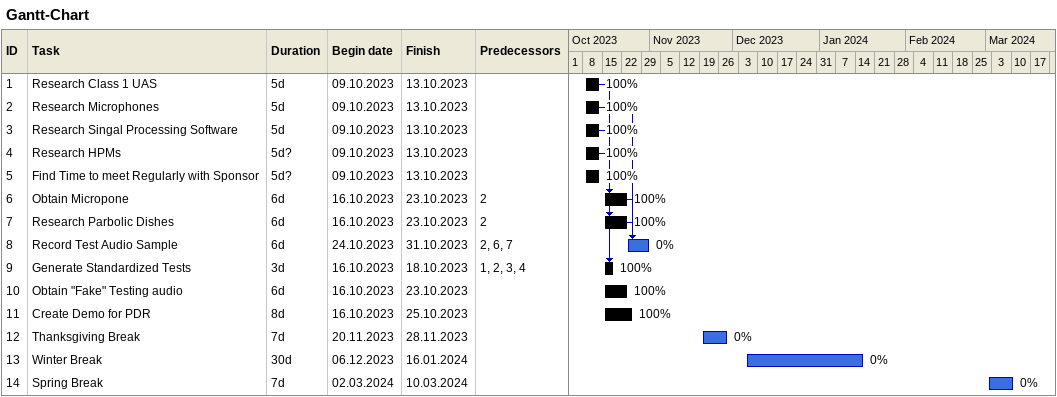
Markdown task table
Gantt-Chart

| ID | Task | Duration | Start | Finish | Predecessors | % complete |
|---|---|---|---|---|---|---|
| 1 | Research Class 1 UAS | 5d | 2023-10-09 | 2023-10-13 |  | 100 |
| 2 | Research Microphones | 5d | 2023-10-09 | 2023-10-13 |  | 100 |
| 3 | Research Singal Processing Software | 5d | 2023-10-09 | 2023-10-13 |  | 100 |
| 4 | Research HPMs | 5d? | 2023-10-09 | 2023-10-13 |  | 100 |
| 5 | Find Time to meet Regularly with Sponsor | 5d? | 2023-10-09 | 2023-10-13 |  | 100 |
| 6 | Obtain Micropone | 6d | 2023-10-16 | 2023-10-23 | 2 | 100 |
| 7 | Research Parbolic Dishes | 6d | 2023-10-16 | 2023-10-23 | 2 | 100 |
| 8 | Record Test Audio Sample | 6d | 2023-10-24 | 2023-10-31 | 2, 6, 7 | 0 |
| 9 | Generate Standardized Tests | 3d | 2023-10-16 | 2023-10-18 | 1, 2, 3, 4 | 100 |
| 10 | Obtain "Fake" Testing audio | 6d | 2023-10-16 | 2023-10-23 |  | 100 |
| 11 | Create Demo for PDR | 8d | 2023-10-16 | 2023-10-25 |  | 100 |
| 12 | Thanksgiving Break | 7d | 2023-11-20 | 2023-11-28 |  | 0 |
| 13 | Winter Break | 30d | 2023-12-06 | 2024-01-16 |  | 0 |
| 14 | Spring Break | 7d | 2024-03-02 | 2024-03-10 |  | 0 |
